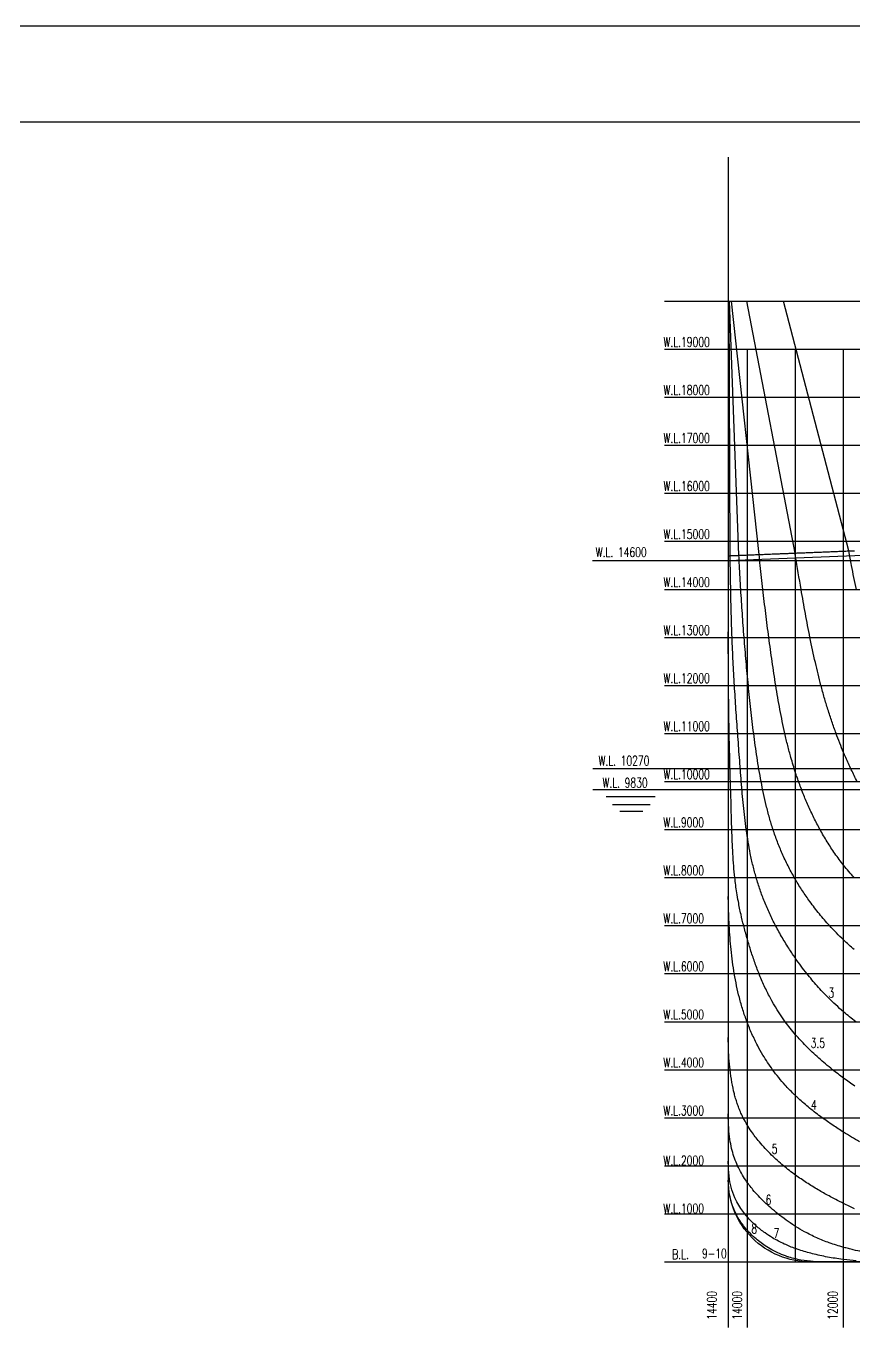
# Model space of a CAD drawing. Extents: x -990827 to -799530, y -79356 to 40656.
# Drawn here: x -921014 to -903783, y -22620 to 4644 of the extents above; entities that cross this region are included whole.
import ezdxf

# ---------------------------------------------------------------- set-up
doc = ezdxf.new("R2010")
doc.units = 0
doc.header["$MEASUREMENT"] = 0
for name, color, linetype in [('CLOUND1', 7, 'Continuous'), ('grid', 7, 'Continuous'), ('sta', 7, 'Continuous')]:
    doc.layers.add(name, color=color, linetype=linetype)
doc.styles.add('ROMANS', font='romans.shx', dxfattribs={"width": 0.7, "height": 125})

msp = doc.modelspace()

# ---------------------------------------------------------------- linework, layer by layer
msp.add_line((-799529.8, 4644.3), (-990827, 4644.3))
at = {"color": 251}
for p, q in [((-907723.7, -1079.8), (-876278.4, -1079.8)), ((-907723.7, -2079.8), (-876278.4, -2079.8)), ((-907723.7, -3079.8), (-876278.4, -3079.8)), ((-907723.7, -4079.8), (-876249.4, -4079.8)), ((-907723.7, -5079.8), (-876249.4, -5079.8)), ((-907723.7, -6079.8), (-876249.4, -6079.8)), ((-907723.7, -7079.8), (-876238.4, -7079.8)), ((-907723.7, -8079.8), (-876238.4, -8079.8)), ((-907723.7, -9079.8), (-876238.4, -9079.8)), ((-907723.7, -10079.8), (-876238.4, -10079.8)), ((-907723.7, -11079.8), (-876333.9, -11079.8)), ((-907723.7, -12079.8), (-876343.4, -12079.8)), ((-907723.7, -14079.8), (-876343.4, -14079.8)), ((-907723.7, -15079.8), (-876331.4, -15079.8)), ((-907723.7, -16079.8), (-876331.4, -16079.8)), ((-907723.7, -17079.8), (-876331.4, -17079.8)), ((-907723.7, -18079.8), (-876331.4, -18079.8)), ((-907723.7, -19079.8), (-876331.4, -19079.8)), ((-907723.7, -20079.8), (-876331.4, -20079.8)), ((-907723.7, -21079.8), (-876331.4, -21079.8))]:
    msp.add_line(p, q, dxfattribs=at)
at = {"color": 151}
msp.add_line((-906396.4, -6379.8), (-906396.4, -19379.8), dxfattribs=at)
at = {"color": 6}
msp.add_lwpolyline([(-801529.8, 2644.3), (-988762.3, 2644.3)], dxfattribs=at)
at = {"color": 151}
for points in [[(-903728.7, -7079.8, -0.0033332), (-903831, -6581.8, -0.0008153), (-903890.4, -6279.9)], [(-903742.8, -16079.8, -0.0063798), (-903871.2, -15979.1, -0.0071609), (-903996.4, -15875.3, -0.0196872), (-904316.2, -15579.8, -0.0148491), (-904545.3, -15336.7, -0.0139661), (-904760.8, -15079.8, -0.007961), (-904880.8, -14923.4, -0.0075863), (-904996.4, -14762.5, -0.0041112), (-905058.4, -14671.8, -0.0039719), (-905119.2, -14579.8, -0.0107349), (-905270.8, -14334.8, -0.0124542), (-905412.6, -14079.8, -0.012191), (-905533.4, -13835.1, -0.0131077), (-905643.6, -13579.8, -0.0123292), (-905734.9, -13334.9, -0.0121378), (-905816, -13079.8, -0.0110477), (-905881.6, -12834.3, -0.0100366), (-905938.3, -12579.8, -0.0084642), (-905982.3, -12341, -0.0068273), (-906022.2, -12079.8, -0.0054857), (-906053.9, -11832, -0.0038985), (-906081.3, -11579.8, -0.0031085), (-906104.8, -11331, -0.0017953), (-906126.1, -11079.8, -0.0012477), (-906145.7, -10830.2, -0.0004391), (-906164.5, -10579.8, -0.0002245), (-906183, -10330, -0.0003754), (-906201.3, -10079.8, -0.000431), (-906219.1, -9830.1, -0.0007221), (-906236.4, -9579.8, -0.0008724), (-906252.8, -9330.3, -0.0011119), (-906268.4, -9079.8, -0.0024491), (-906295.6, -8582.4, -0.0029123), (-906317.8, -8079.8, -0.0027434), (-906334, -7582.1, -0.0018615), (-906345.8, -7079.8, -0.0014431), (-906354.3, -6580.8, -0.0002899), (-906357, -6378.2)], [(-903774.9, -14579.8, -0.0114854), (-903996.4, -14378.1, -0.0081919), (-904145.2, -14231.5, -0.0086467), (-904289.1, -14079.8, -0.013695), (-904500.2, -13836.4, -0.0144622), (-904698.5, -13579.8, -0.0122917), (-904852.4, -13357.1, -0.0127859), (-904996.4, -13124.4, -0.0024249), (-905022.2, -13079.8, -0.0130962), (-905153.4, -12835.4, -0.0131966), (-905273.8, -12579.8, -0.012218), (-905374.2, -12335, -0.0120879), (-905464.6, -12079.8, -0.0107046), (-905539.3, -11834, -0.0085802), (-905606, -11579.8, -0.0073126), (-905662.5, -11332.7, -0.005772), (-905713.4, -11079.8, -0.0049925), (-905757.8, -10831.9, -0.0040408), (-905798.3, -10579.8, -0.003526), (-905834.3, -10331.3, -0.0027216), (-905867.6, -10079.8, -0.002333), (-905898, -9830.8, -0.0016682), (-905926.6, -9579.8, -0.0028701), (-905978.9, -9079.8, -0.0026754), (-906025.5, -8582.3, -0.0024849), (-906067.3, -8079.8, -0.0023504), (-906103.9, -7582, -0.0021667), (-906136.2, -7079.8, -0.001936), (-906164.2, -6581.4, -0.0005508), (-906174.9, -6371)], [(-903777.4, -13079.8, -0.0084831), (-903888.9, -12953.3, -0.0087992), (-903996.4, -12822.4, -0.0077942), (-904088.2, -12702.8, -0.0074619), (-904176.8, -12579.8, -0.013842), (-904337.2, -12335.7, -0.0125899), (-904486.6, -12079.8, -0.0111587), (-904614.6, -11834.5, -0.0103049), (-904733.9, -11579.8, -0.0094408), (-904837.5, -11333.9, -0.0091937), (-904933.5, -11079.8, -0.0032069), (-904965.4, -10988.5, -0.0031231), (-904996.4, -10896.2, -0.0104458), (-905093.1, -10579.8, -0.0075587), (-905159, -10332.9, -0.0060732), (-905219.2, -10079.8, -0.0052264), (-905272.3, -9832, -0.0040598), (-905321.4, -9579.8, -0.0034743), (-905365.9, -9331.3, -0.0026237), (-905407.8, -9079.8, -0.0043139), (-905483.5, -8583.1, -0.0026744), (-905553.1, -8079.8, -0.0022301), (-905617, -7581.9, -0.0021422), (-905676.9, -7079.8, -0.0020159), (-905732.2, -6581.7, -0.0007949), (-905756.1, -6354.1)], [(-903713.8, -11079.8, -0.0090773), (-903835.9, -10833.7, -0.0079456), (-903951.2, -10579.8, -0.0030654), (-903996.4, -10474, -0.0054159), (-904076.1, -10278.8, -0.0053655), (-904152.3, -10079.8, -0.0065213), (-904240.3, -9832.8, -0.006427), (-904323, -9579.8, -0.005975), (-904397.2, -9332.4, -0.0052546), (-904466.8, -9079.8, -0.0086826), (-904584.2, -8602.5, -0.0061987), (-904696.3, -8079.8, -0.004583), (-904791.6, -7583.2, -0.0024708), (-904881, -7079.8, -0.002588), (-904996.4, -6388.9, -0.0002325), (-905006.9, -6324.2)], [(-898096.5, -14781.8, 0.000001), (-898196.7, -14752.8, -0.0006879)], [(-903763.4, -17420.7, -0.0083202), (-903996.4, -17255.2, -0.0044215), (-904112.2, -17168.5, -0.0047523), (-904226, -17079.8, -0.0135982), (-904514, -16838.1, -0.0174228), (-904785.5, -16579.8, -0.0077754), (-904892.8, -16467, -0.0083685), (-904996.4, -16350.6, -0.0095801), (-905106.6, -16217.7, -0.0101859), (-905211.9, -16079.8, -0.0353382), (-905526.2, -15579.8, -0.0153199), (-905647.2, -15335.6, -0.0123522), (-905756.8, -15079.8, -0.0103203), (-905849.3, -14833.6, -0.0081064), (-905934.1, -14579.8, -0.0072618), (-906008.4, -14332.9, -0.0072558), (-906076.5, -14079.8, -0.0068482), (-906131.7, -13848.9, -0.0092075), (-906186.9, -13579.8, -0.006535), (-906218.7, -13396.1, -0.0118505), (-906261.4, -13079.8, -0.0081484), (-906284.1, -12840.8, -0.0055717), (-906301.6, -12579.8, -0.0039682), (-906313.5, -12331.2, -0.0016791), (-906322.7, -12079.8, -0.0008851), (-906330.2, -11843.4, -0.0002332), (-906337.2, -11606.5), (-906346.9, -11274.9, -0.0000732), (-906352.5, -11079.8, -0.0003176), (-906359.5, -10830, -0.0004655), (-906366.1, -10579.8, -0.000572), (-906372.2, -10330.1, -0.0007349), (-906377.7, -10079.8, -0.0014864), (-906386.3, -9579.8, -0.00138), (-906392.1, -9079.8, -0.0012326), (-906395.3, -8580.9, -0.0008438), (-906396.4, -8079.8), (-906396.4, -7967)], [(-903662.9, -18579.8, -0.0047345), (-903831.1, -18481.9, -0.0054389), (-903996.4, -18381.1, -0.0082705), (-904223.6, -18234, -0.0098755), (-904443.7, -18079.8, -0.0064211), (-904574.9, -17981.4, -0.0069356), (-904703, -17879.8, -0.006835), (-904820.3, -17781.4, -0.0076607), (-904934.5, -17679.8, -0.0022101), (-904965.6, -17651.1, -0.0023495), (-904996.4, -17622, -0.0035592), (-905040.2, -17579.8, -0.0151763), (-905211.7, -17401.4, -0.0261127), (-905473.4, -17079.8, -0.0229679), (-905675.5, -16774.7, -0.0135777), (-905785, -16579.8, -0.016093), (-905903.4, -16336.4, -0.0154887), (-906008.7, -16079.8, -0.0138084), (-906092.7, -15835.4, -0.0127313), (-906165.5, -15579.8, -0.0112861), (-906222.9, -15334.4, -0.009911), (-906271.2, -15079.8, -0.0087647), (-906308.4, -14833.5, -0.0075319), (-906338.3, -14579.8, -0.0066259), (-906360.4, -14332.6, -0.0054048), (-906376.9, -14079.8, -0.0047239), (-906388.1, -13831.9, -0.0038), (-906395.1, -13579.8, -0.0013385), (-906396, -13527.9, -0.0037125), (-906396.4, -13475.4)], [(-903767.8, -19975.2, -0.0064575), (-903996.4, -19865.2, -0.0018962), (-904066.9, -19829.8, -0.0067625), (-904299.8, -19707.8, -0.0087553), (-904526.8, -19579.8, -0.0106902), (-904766.4, -19432.1, -0.0132511), (-904996.4, -19274.7, -0.0081583), (-905123.9, -19179.2, -0.0088951), (-905247.5, -19079.8, -0.0198061), (-905494.5, -18856.8, -0.0254875), (-905750.2, -18579.8, -0.0208849), (-905914.3, -18365.3, -0.0353012), (-906085.7, -18079.8, -0.0121111), (-906132.5, -17981.9, -0.0124464), (-906175.2, -17879.8, -0.0113428), (-906211, -17781.6, -0.0100351), (-906243.2, -17679.8, -0.0046012), (-906257.3, -17630.2, -0.0043523), (-906270.6, -17579.8, -0.0184522), (-906321.5, -17345, -0.0154914), (-906360.5, -17079.8, -0.0119966), (-906382, -16842.9, -0.0102629), (-906394.2, -16579.8, -0.0064363), (-906396.4, -16407.5)], [(-903428.4, -20904.6, -0.0144183), (-903793.4, -20829.8, -0.0046786), (-903895.8, -20804.7, -0.0052274), (-903996.4, -20778, -0.01727), (-904293.2, -20684.5, -0.02033), (-904555.1, -20579.8, -0.0213461), (-904809.8, -20452.4, -0.0143869), (-904996.4, -20341.8), (-905015.3, -20329.8, -0.0140275), (-905193.2, -20208.8, -0.0115675), (-905363.1, -20079.8, -0.0104641), (-905509.7, -19958, -0.0132169), (-905650, -19829.8, -0.0129387), (-905769.9, -19708.2, -0.014599), (-905883.1, -19579.8, -0.0235968), (-906031.8, -19382.8, -0.0429283), (-906202.7, -19079.8, -0.0426252), (-906315.2, -18764.2, -0.0219281), (-906355.2, -18579.8, -0.0224148), (-906383, -18358.4, -0.0167069), (-906396, -18079.8, -0.0019168), (-906396.3, -18040.2, -0.0013801), (-906396.4, -18000.3)], [(-903732.5, -21060.1, -0.0105368), (-903996.4, -21032.1), (-904013.8, -21029.8, -0.0064721), (-904174.8, -21006.7, -0.007167), (-904332, -20979.8, -0.0158868), (-904645.7, -20911.1, -0.0183468), (-904923.8, -20829.8, -0.0026821), (-904960.3, -20817.5, -0.0030829), (-904996.4, -20804.8, -0.0218789), (-905230.7, -20709.1, -0.0273444), (-905475.4, -20579.8, -0.0194636), (-905631.9, -20477.4, -0.0268444), (-905817.3, -20329.8, -0.017848), (-905926.6, -20225.6, -0.0251706), (-906055.4, -20079.8, -0.018857), (-906135.2, -19971.6, -0.0281638), (-906220.4, -19829.8, -0.0057716), (-906235.3, -19800.7, -0.0431141), (-906322.5, -19579.8, -0.0366982), (-906371.2, -19357.9, -0.0285615), (-906395.1, -19079.8, -0.0040885), (-906396.1, -19031.5, -0.0030877), (-906396.4, -18982.6)], [(-904696.4, -21079.8, -0.4142136), (-906396.4, -19379.8)], [(-891996.4, -21079.8), (-904451.4, -21079.8, -0.022541), (-904688.5, -21069.1, -0.0301043), (-904948.1, -21029.8, -0.0060277), (-904996.4, -21018.9, -0.0181671), (-905137.1, -20979.8, -0.0030696), (-905160.8, -20972.2, -0.0450438), (-905488.6, -20829.8, -0.020916), (-905630.6, -20744.5, -0.036293), (-905844.6, -20579.8, -0.0467265), (-906077.2, -20329.8, -0.0183796), (-906151.6, -20225.4, -0.0286712), (-906236, -20079.8, -0.031991), (-906307.6, -19912.2, -0.0145897), (-906334.1, -19829.8, -0.0230534), (-906366.8, -19693.5, -0.0174033), (-906384.5, -19579.8, -0.0299328), (-906396.4, -19379.8)]]:
    msp.add_lwpolyline(points, format="xyb", dxfattribs=at)
at = {"layer": 'CLOUND1', "color": 1}
for p, q in [((-906357, -6378.2), (-906381.4, -1079.8)), ((-906174.9, -6371), (-906370.4, -1079.8)), ((-905756.1, -6354.1), (-906332.4, -1079.8)), ((-905006.9, -6324.2), (-906012.7, -1079.8)), ((-903888.9, -6279.9), (-905244.5, -1079.8))]:
    msp.add_line(p, q, dxfattribs=at)
at = {"layer": 'grid', "color": 251}
for p, q in [((-906396.4, 1920.1), (-906396.4, -22445.8)), ((-907723.7, -13079.8), (-876343.4, -13079.8))]:
    msp.add_line(p, q, dxfattribs=at)
at = {"layer": 'grid', "color": 2, "ltscale": 1200}
msp.add_line((-909222.2, -6479.8), (-875105.9, -6479.8), dxfattribs=at)
at = {"layer": 'grid', "color": 2}
msp.add_line((-909218.3, -10809.8), (-874901.9, -10809.8), dxfattribs=at)
at = {"layer": 'grid', "color": 1}
for p, q in [((-909218.3, -11249.8), (-875038.9, -11249.8)), ((-907917.2, -11401.9), (-908937.8, -11401.9)), ((-908809.3, -11556.9), (-908026.5, -11556.9)), ((-908656.1, -11699.6), (-908179.3, -11699.6))]:
    msp.add_line(p, q, dxfattribs=at)
at = {"layer": 'grid', "color": 251}
for points in [[(-905996.4, -22445.8), (-905996.4, -2079.8)], [(-904996.4, -21079.8), (-904996.4, -2079.8)], [(-903996.4, -22445.8), (-903996.4, -2079.8)], [(-905996.4, -21079.8), (-905996.4, -6463.7)], [(-904996.4, -21079.8), (-904996.4, -6424.1)], [(-903996.4, -21079.8), (-903996.4, -6384.6)]]:
    msp.add_lwpolyline(points, dxfattribs=at)
at = {"layer": 'sta', "color": 2}
msp.add_lwpolyline([(-906396.4, -6479.8), (-894797, -6021.3, -0.0034364), (-893746.4, -5987.1, -0.0064397), (-893185.2, -5979.8), (-891996.4, -5979.8)], format="xyb", dxfattribs=at)
at = {"layer": 'sta'}
msp.add_lwpolyline([(-906396.4, -6379.8), (-906383.8, -6379.3, -0.0002731), (-906378.1, -6379.1, 0.000273), (-906372.5, -6378.8, -0.000327), (-906364.7, -6378.5, 0.000327), (-906357, -6378.2, -0.0004216), (-906346.7, -6377.8, 0.0004216), (-906336.5, -6377.4, -0.000394), (-906323.6, -6376.9, 0.000394), (-906310.7, -6376.3, -0.0004758), (-906294.7, -6375.7, 0.0004759), (-906278.7, -6375, -0.0005338), (-906259.4, -6374.3, 0.0005338), (-906240.1, -6373.5, -0.0005171), (-906217.1, -6372.6, 0.0005171), (-906194.2, -6371.6, -0.0006034), (-906167.2, -6370.6, 0.0006035), (-906140.3, -6369.5, -0.0005883), (-906108.9, -6368.2, 0.0005883), (-906077.6, -6367, -0.0006222), (-906041.9, -6365.5, 0.0006222), (-906006.2, -6364.1, -0.0006599), (-905965.6, -6362.5, 0.0006599), (-905925, -6360.9, -0.0006875), (-905878.9, -6359, 0.0006875), (-905832.7, -6357.2, -0.000709), (-905780.9, -6355.1, 0.000709), (-905729.1, -6353, -0.000728), (-905671.4, -6350.7, 0.000728), (-905613.8, -6348.4, -0.0007326), (-905550, -6345.9, 0.0007326), (-905486.3, -6343.3, -0.000725), (-905416.4, -6340.6, 0.000725), (-905346.5, -6337.8, -0.0007772), (-905270.2, -6334.7, 0.0007772), (-905194, -6331.7, -0.0007952), (-905111.2, -6328.4, 0.0007952), (-905028.5, -6325.1, -0.0008021), (-904939.3, -6321.6, 0.0008021), (-904850, -6318, -0.0008266), (-904754.4, -6314.2, 0.0008266), (-904658.7, -6310.4, -0.0008475), (-904556.5, -6306.4, 0.0008475), (-904454.4, -6302.3, -0.0008553), (-904345.7, -6298, 0.0008553), (-904237, -6293.7, -0.0008784), (-904122.7, -6289.2, 0.0008784), (-904008.3, -6284.7, -0.0008276), (-903888.9, -6279.9, 0.0008276), (-903769.5, -6275.2, -0.0008548)], format="xyb", dxfattribs=at)

# ---------------------------------------------------------------- texts
at = {"layer": 'grid', "color": 253, "style": 'ROMANS', "width": 0.7}
for s, p in [('W.L.19000', (-907747.1, -2030.3)), ('W.L.18000', (-907747.1, -3030.3)), ('W.L.17000', (-907747.1, -4030.3)), ('W.L.16000', (-907747.1, -5030.3)), ('W.L.15000', (-907747.1, -6030.3)), ('W.L.14000', (-907747.1, -7030.3)), ('W.L.13000', (-907747.1, -8030.3)), ('W.L.12000', (-907747.1, -9030.3)), ('W.L.11000', (-907747.1, -10030.3)), ('W.L.10000', (-907747.1, -11030.3)), ('W.L.9000', (-907748.2, -12030.3)), ('W.L.8000', (-907748.2, -13030.3)), ('W.L.7000', (-907748.2, -14030.3)), ('W.L.6000', (-907748.2, -15030.3)), ('W.L.5000', (-907748.2, -16030.3)), ('W.L.4000', (-907748.2, -17030.3)), ('W.L.3000', (-907748.2, -18030.3)), ('W.L.2000', (-907748.2, -19069.6)), ('W.L.1000', (-907748.2, -20069.6)), ('B.L.', (-907565.4, -21021.5))]:
    msp.add_text(s, height=200, dxfattribs=at).set_placement(p)
at = {"layer": 'grid', "color": 2, "ltscale": 1200, "style": 'ROMANS', "width": 0.7}
for s, p in [('W.L. 14600', (-909157.3, -6405.5)), ('W.L. 10270', (-909100.2, -10747.8))]:
    msp.add_text(s, height=200, dxfattribs=at).set_placement(p)
at = {"layer": 'grid', "color": 1, "ltscale": 1200, "style": 'ROMANS', "width": 0.7}
msp.add_text('W.L. 9830', height=200, dxfattribs=at).set_placement((-909017.1, -11205))
at = {"layer": 'grid', "color": 151, "style": 'ROMANS', "width": 0.7}
for s, p in [('3', (-904311.9, -15578.2)), ('3.5', (-904682.4, -16623.7)), ('4', (-904673.9, -17910.8)), ('5', (-905492.1, -18828.3)), ('6', (-905619.2, -19886)), ('8', (-905915.9, -20487.4)), ('7', (-905456.1, -20582.5)), ('9-10', (-906944.7, -21006.6))]:
    msp.add_text(s, height=200, dxfattribs=at).set_placement(p)
at = {"layer": 'grid', "color": 253, "style": 'ROMANS', "width": 0.7}
for s, p in [('14400', (-906639.5, -22286.5)), ('14000', (-906111.7, -22286.5)), ('12000', (-904122.1, -22286.5))]:
    msp.add_text(s, height=200, rotation=90, dxfattribs=at).set_placement(p)

doc.saveas('drawing.dxf')
